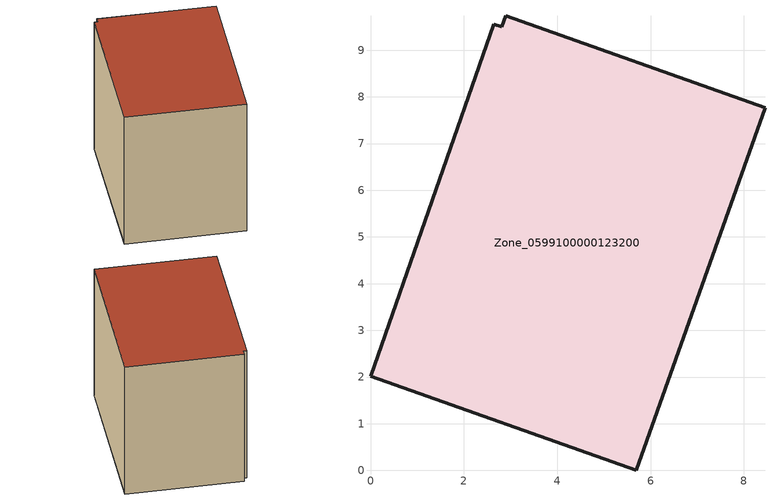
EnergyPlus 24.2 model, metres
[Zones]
Zone_0599100000123200
 floor ground (C_G): 2.81,9.51 2.9,9.74 8.45,7.77 5.69,0 0,2.02 2.65,9.56 z0.47
 wall outside (C_F): 5.69,0 8.45,7.77 2.9,9.74 2.81,9.51 2.65,9.56 0,2.02 5.69,0 z0.47:8.06
 roof outside (C_R): 2.9,9.74 2.81,9.51 2.65,9.56 0,2.02 5.69,0 8.45,7.77 z8.06
[BUILDING]
Pand.0599100000123200: North Axis=0; Terrain=City; Loads Convergence Tolerance Value=0.04; Temperature Convergence Tolerance Value=0.4; Solar Distribution=FullExterior; Maximum Number of Warmup Days=25; Minimum Number of Warmup Days=1
[Site:Location]
Rotterdam.The.Hague.AP_ZH_NLD Design_Conditions: Latitude=51.96; Longitude=4.45; Time Zone=1; Elevation=-4.5
[SITE:GROUNDTEMPERATURE:BUILDINGSURFACE]
18, 18, 18, 18, 18, 18, 18, 18, 18, 18, 18, 18
[MATERIAL] Thermal Absorptance=0.9; Solar Absorptance=0.7; Visible Absorptance=0.7
Name | Roughness | Thickness | Conductivity | Density | Specific Heat
G.TC.1965-1974 | MediumSmooth | 0.15 | 0.882353 | 540 | 1210
F.TC.1965-1974 | Rough | 0.3 | 0.697674 | 1920 | 840
R.TC.1965-1974 | MediumRough | 0.2 | 0.232558 | 1500 | 1000
[CONSTRUCTION]
C_G: G.TC.1965-1974
C_F: F.TC.1965-1974
C_R: R.TC.1965-1974
[ZONE]
Zone_0599100000123200: Type=1; Multiplier=1; Ceiling Height=Autocalculate; Volume=Autocalculate; Floor Area=autocalculate; Part of Total Floor Area=Yes
[ZONEINFILTRATION:DESIGNFLOWRATE]
Infil_Zone_0599100000123200: Zone or ZoneList or Space or SpaceList=Zone_0599100000123200; Schedule=AlwaysOn; Design Flow Rate Calculation Method=Flow/Area; Flow Rate per Floor Area=0.003; Constant Term Coefficient=1; Temperature Term Coefficient=0; Velocity Term Coefficient=0; Velocity Squared Term Coefficient=0
[HVACTEMPLATE:ZONE:IDEALLOADSAIRSYSTEM]
Zone_0599100000123200: Maximum Heating Supply Air Temperature=50; Minimum Cooling Supply Air Temperature=13; Maximum Heating Supply Air Humidity Ratio=0.0156; Minimum Cooling Supply Air Humidity Ratio=0.0077; Heating Limit=NoLimit; Cooling Limit=NoLimit; Dehumidification Control Type=ConstantSensibleHeatRatio; Cooling Sensible Heat Ratio=0.7; Dehumidification Setpoint=60; Humidification Control Type=None; Humidification Setpoint=30; Outdoor Air Method=None; Outdoor Air Flow Rate per Person=0.00944; Outdoor Air Flow Rate per Zone Floor Area=0; Outdoor Air Flow Rate per Zone=0; Demand Controlled Ventilation Type=None; Outdoor Air Economizer Type=NoEconomizer; Heat Recovery Type=None; Sensible Heat Recovery Effectiveness=0.7; Latent Heat Recovery Effectiveness=0.65
[ZONECONTROL:THERMOSTAT]
ThermostatControl_Zone_0599100000123200: Zone or ZoneList=Zone_0599100000123200; Control Type Schedule=DualSetpointControlType; Control 1=Thermostat_Zone_0599100000123200; Temperature Difference Between Cutout And Setpoint=0
[THERMOSTATSETPOINT:DUALSETPOINT]
Thermostat_Zone_0599100000123200: Heating Setpoint Temperature Schedule=HeatingSetpoint_Zone_0599100000123200; Cooling Setpoint Temperature Schedule=CoolingSetpoint_Zone_0599100000123200
[SCHEDULE:COMPACT]
HeatingSetpoint_Zone_0599100000123200: Through: 12/31, For: AllDays, Until: 24:00, 21
CoolingSetpoint_Zone_0599100000123200: Through: 12/31, For: AllDays, Until: 24:00, 24
DualSetpointControlType: Through: 12/31, For: AllDays, Until: 24:00, 4
AlwaysOn: Through: 12/31, For: AllDays, Until: 24:00, 1
